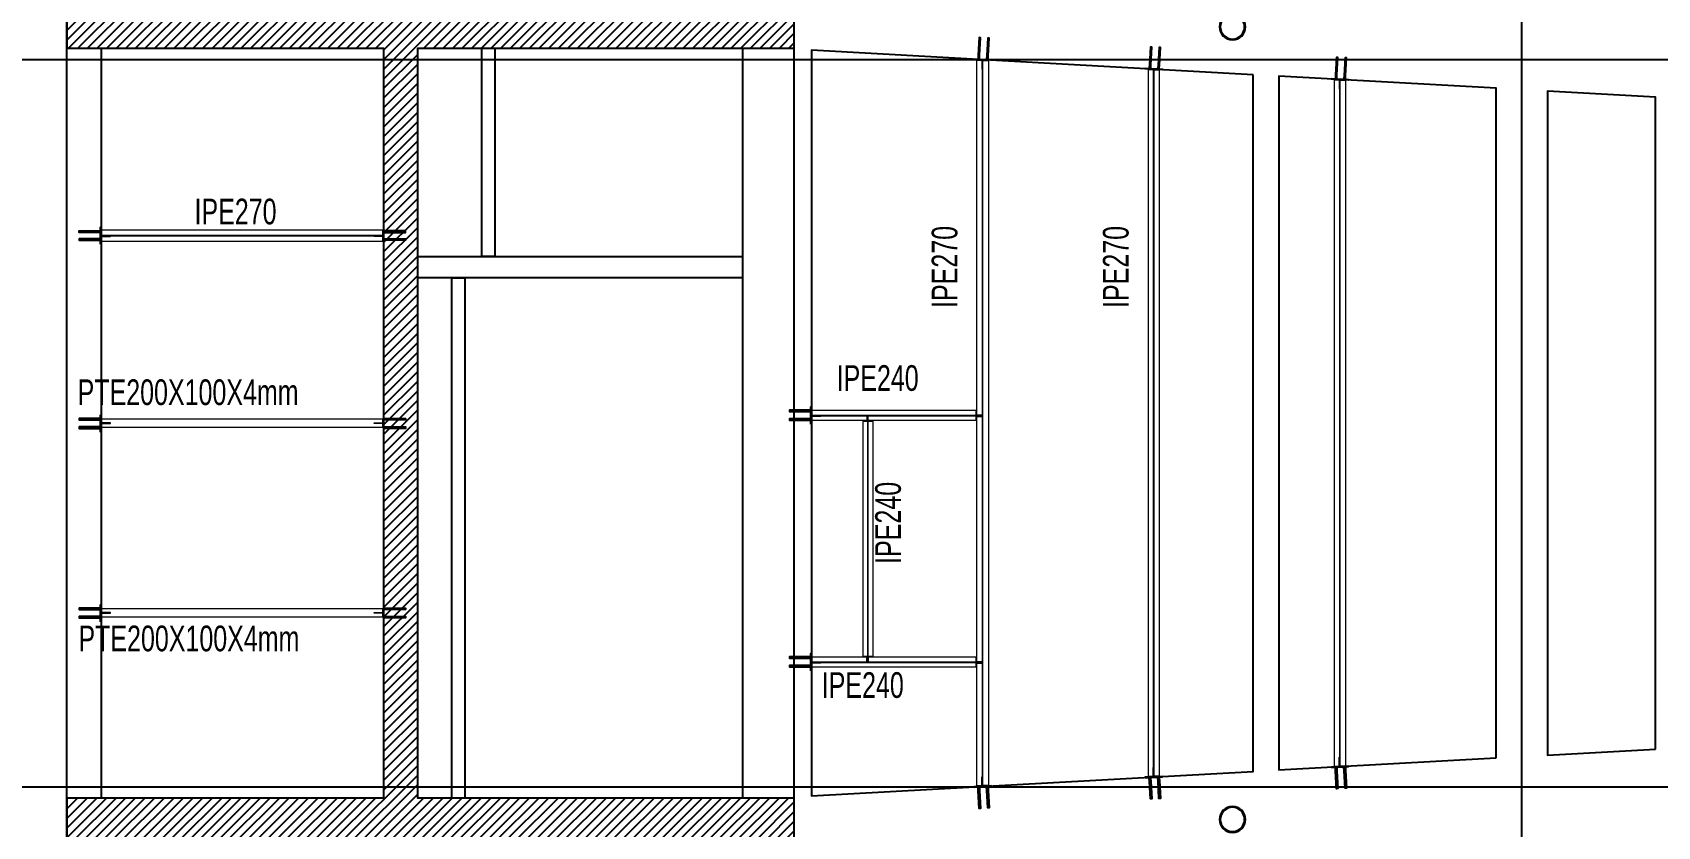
# Model space of a CAD drawing. Header units: millimetres. Extents: x -6598 to 74598, y -11659 to 33736.
# Drawn here: x 8100 to 27085, y 8038 to 17314 of the extents above; entities that cross this region are included whole.
import ezdxf

# ---------------------------------------------------------------- set-up
doc = ezdxf.new("R2010")
doc.units = ezdxf.units.MM
for name, color, linetype, lineweight in [('E_COLUMNAS-2', 1, 'Continuous', 35), ('E_COLUMNAS-4', 1, 'Continuous', 25), ('E_TEXTO', 3, 'Continuous', 9), ('E_VIGAS-1', 30, 'Continuous', 25), ('HCB-VIGAS', 4, 'Continuous', 15), ('HCB_ALMA', 255, 'Continuous', 5), ('HCB_VIGAS', 4, 'Continuous', 15), ('S-COLS-HDLN-1', 52, 'Continuous', 9)]:
    doc.layers.add(name, color=color, linetype=linetype, lineweight=lineweight)
for name, color, linetype in [('HCB-ACH_PANT', 253, 'Continuous'), ('HCB-EJES', 1, 'Continuous'), ('HCB-PLATINAS', 5, 'Continuous'), ('HCB_PANTALLAS', 6, 'Continuous')]:
    doc.layers.add(name, color=color, linetype=linetype)
doc.styles.add('Arial Narrow_1', font='', dxfattribs={"width": 0.85, "height": 0.3})
doc.styles.get('Arial Narrow_1').set_extended_font_data('Arial Narrow')

# ---------------------------------------------------------------- blocks, each defined once
blk = doc.blocks.new('EST_SCM_COLUMNA-METALICA-SECCION-CIRCULAR - EST_SCM_COLUMNA-TUBULAR-CIRCULAR_PTEØ_12__e_10_3mm-V14-_94_00m_N_E-NIVEL-24-TERRAZA DOC')
at = {"layer": 'S-COLS-HDLN-1'}
h = blk.add_hatch(dxfattribs=at)
h.set_pattern_fill('FP_14', color=256, style=0, pattern_type=2)
h.set_pattern_definition([(135, (52.043, -158.043), (-0.15909903, -0.15909903), [])])
h.paths.add_polyline_path([(-0.02, -0.151), (0.022, -0.151), (0.063, -0.139), (0.1, -0.115), (0.131, -0.077), (0.147, -0.04), (0.152, 0), (0.146, 0.043), (0.128, 0.082), (0.1, 0.115), (0.059, 0.14), (0.02, 0.151), (-0.022, 0.151), (-0.063, 0.139), (-0.1, 0.115), (-0.131, 0.077), (-0.147, 0.04), (-0.152, 0), (-0.146, -0.043), (-0.128, -0.082), (-0.1, -0.115), (-0.059, -0.14), (-0.022, -0.151)])
h.paths.add_polyline_path([(0.02, -0.141), (-0.02, -0.141), (-0.063, -0.127), (-0.093, -0.107), (-0.12, -0.077), (-0.136, -0.04), (-0.142, 0), (-0.135, 0.043), (-0.12, 0.077), (-0.093, 0.107), (-0.059, 0.129), (-0.02, 0.141), (0.022, 0.14), (0.063, 0.127), (0.093, 0.107), (0.12, 0.077), (0.136, 0.04), (0.142, 0), (0.136, -0.04), (0.12, -0.077), (0.093, -0.107), (0.059, -0.129), (0.022, -0.14)])
at = {"layer": 'E_COLUMNAS-4'}
for radius, start, end in [(0.152, 360, 180), (0.152, 180, 360), (0.142, 0, 180), (0.142, 180, 0)]:
    blk.add_arc((0, 0), radius, start, end, dxfattribs=at)
blk = doc.blocks.new('EST_SCM_COLUMNA-METALICA-SECCION-CIRCULAR - EST_SCM_COLUMNA-TUBULAR-CIRCULAR_PTEØ_12__e_10_3mm-V15-_94_00m_N_E-NIVEL-24-TERRAZA DOC')
at = {"layer": 'S-COLS-HDLN-1'}
h = blk.add_hatch(dxfattribs=at)
h.set_pattern_fill('FP_15', color=256, style=0, pattern_type=2)
h.set_pattern_definition([(135, (52.043, -148.783), (-0.15909903, -0.15909903), [])])
h.paths.add_polyline_path([(0.02, -0.151), (0.022, -0.151), (0.063, -0.139), (0.1, -0.115), (0.128, -0.082), (0.146, -0.043), (0.152, 0), (0.146, 0.043), (0.128, 0.082), (0.1, 0.115), (0.059, 0.14), (0.02, 0.151), (-0.022, 0.151), (-0.063, 0.139), (-0.1, 0.115), (-0.131, 0.077), (-0.147, 0.04), (-0.152, -0.004), (-0.146, -0.043), (-0.128, -0.082), (-0.1, -0.115), (-0.059, -0.14), (-0.016, -0.151)])
h.paths.add_polyline_path([(0.02, -0.141), (-0.02, -0.141), (-0.063, -0.127), (-0.093, -0.107), (-0.12, -0.077), (-0.136, -0.04), (-0.142, 0), (-0.135, 0.043), (-0.12, 0.077), (-0.093, 0.107), (-0.059, 0.129), (-0.02, 0.141), (0.022, 0.14), (0.063, 0.127), (0.093, 0.107), (0.12, 0.077), (0.136, 0.04), (0.142, -0.004), (0.136, -0.04), (0.12, -0.077), (0.093, -0.107), (0.059, -0.129), (0.022, -0.14)])
at = {"layer": 'E_COLUMNAS-4'}
for radius, start, end in [(0.152, 360, 180), (0.152, 180, 360), (0.142, 0, 180), (0.142, 180, 0)]:
    blk.add_arc((0, 0), radius, start, end, dxfattribs=at)

msp = doc.modelspace()

# ---------------------------------------------------------------- hatches: boundary and pattern name
at = {"layer": 'HCB-ACH_PANT'}
h = msp.add_hatch(dxfattribs=at)
h.set_pattern_fill('ANSI31', color=256, scale=25)
h.set_pattern_definition([(45, (-21179.4, -55448.73), (-56.1266, 56.1266), [])])
h.paths.add_polyline_path([(8500.2, 8370.2), (8500.2, 7870.2), (17000.2, 7870.2), (17000.2, 8370.2), (12600.2, 8370.2), (12600.2, 17130.2), (17000.2, 17130.2), (17000.2, 17630.2), (8500.2, 17630.2), (8500.2, 17130.2), (12200.2, 17130.2), (12200.2, 8370.2)])

# ---------------------------------------------------------------- linework, layer by layer
at = {"layer": 'E_VIGAS-1', "color": 30, "true_color": 0xf26722}
for p, q in [((8901.1, 17130.1), (8901.1, 8370.1)), ((16400.3, 8370.2), (16400.3, 17130.1)), ((12600.2, 14697.7), (16400.3, 14697.8)), ((16400.2, 14447.9), (12600.2, 14447.8))]:
    msp.add_line(p, q, dxfattribs=at)
for points in [[(13500.2, 17127.7), (13500.2, 14697.7), (13350.2, 14697.7), (13350.2, 17127.7)], [(22361.6, 16820.4), (17200.3, 17106.1), (17200.3, 8397.1), (22361.6, 8682.2), (22361.6, 16820.4)], [(25200.1, 8839), (25200.1, 16663.3), (22661.6, 16803.8), (22661.6, 8698.8), (25200.1, 8839)], [(13000.2, 8367.8), (13000.1, 14447.8), (13150.1, 14447.8), (13150.2, 8367.8)]]:
    msp.add_lwpolyline(points, dxfattribs=at)
msp.add_lwpolyline([(27061.6, 8941.8), (27061.6, 16560.4), (25800, 16630.1), (25800, 8872.2)], close=True, dxfattribs=at)
at = {"layer": 'HCB-EJES'}
for p, q in [((8500.1, -5780.2), (8500.1, 31280.5)), ((17000.1, -5780.2), (17000.1, 31280.5)), ((25500.1, -5780.2), (25500.1, 31280.5)), ((-5098.2, 17000), (73098.4, 17000)), ((-5098.2, 8500), (73098.4, 8500))]:
    msp.add_line(p, q, dxfattribs=at)
at = {"layer": 'HCB-PLATINAS', "color": 5}
for points in [[(19151.2, 17005.7), (19154.8, 17004), (19158.5, 17005.3), (19160.5, 17006), (19163.2, 17011.5), (19165.3, 17049), (19176.6, 17253.1), (19160.6, 17254), (19149.3, 17049.8), (19147.2, 17012.4), (19149.2, 17006.6)], [(19251.1, 17000.1), (19254.6, 16998.4), (19258.3, 16999.7), (19260.4, 17000.5), (19263, 17006), (19265.1, 17043.4), (19276.4, 17247.6), (19260.4, 17248.5), (19249.1, 17044.3), (19247.1, 17006.9), (19249.1, 17001.1)], [(21151.6, 16894.9), (21155.2, 16893.2), (21158.9, 16894.5), (21160.9, 16895.3), (21163.6, 16900.8), (21165.7, 16938.2), (21177, 17142.4), (21161, 17143.3), (21149.7, 16939.1), (21147.6, 16901.7), (21149.6, 16895.9)], [(21251.5, 16889.4), (21255, 16887.7), (21258.7, 16889), (21260.8, 16889.7), (21263.4, 16895.3), (21265.5, 16932.7), (21276.8, 17136.9), (21260.8, 17137.8), (21249.5, 16933.6), (21247.5, 16896.1), (21249.5, 16890.4)], [(23326.1, 16774.6), (23329.6, 16772.9), (23333.3, 16774.2), (23335.4, 16774.9), (23338, 16780.4), (23340.1, 16817.9), (23351.4, 17022.1), (23335.4, 17022.9), (23324.1, 16818.8), (23322, 16781.3), (23324.1, 16775.5)], [(23425.9, 16769.1), (23429.4, 16767.4), (23433.1, 16768.7), (23435.2, 16769.4), (23437.9, 16774.9), (23439.9, 16812.3), (23451.2, 17016.5), (23435.3, 17017.4), (23424, 16813.2), (23421.9, 16775.8), (23423.9, 16770)], [(8893.6, 14990.8), (8895.1, 14987.2), (8893.6, 14983.6), (8892.7, 14981.6), (8887.1, 14979.2), (8849.6, 14979.2), (8645.1, 14979.2), (8645.1, 14995.2), (8849.6, 14995.2), (8887.1, 14995.2), (8892.7, 14992.9)], [(8893.6, 14891.8), (8895.1, 14895.4), (8893.6, 14899), (8892.7, 14901.1), (8887.1, 14903.4), (8849.6, 14903.4), (8645.1, 14903.4), (8645.1, 14887.4), (8849.6, 14887.4), (8887.1, 14887.4), (8892.7, 14889.8)], [(12207.7, 14990.8), (12206.2, 14987.2), (12207.7, 14983.6), (12208.5, 14981.6), (12214.2, 14979.2), (12251.7, 14979.2), (12456.2, 14979.2), (12456.2, 14995.2), (12251.7, 14995.2), (12214.2, 14995.2), (12208.5, 14992.9)], [(12207.7, 14891.8), (12206.2, 14895.4), (12207.7, 14899), (12208.5, 14901.1), (12214.2, 14903.4), (12251.7, 14903.4), (12456.2, 14903.4), (12456.2, 14887.4), (12251.7, 14887.4), (12214.2, 14887.4), (12208.5, 14889.8)], [(8893.6, 12793.7), (8895.1, 12797.3), (8893.6, 12801), (8892.7, 12803), (8887.1, 12805.3), (8849.6, 12805.3), (8645.1, 12805.3), (8645.1, 12789.3), (8849.6, 12789.3), (8887.1, 12789.3), (8892.7, 12791.7)], [(12207.5, 12793.7), (12206, 12797.3), (12207.5, 12801), (12208.3, 12803), (12214, 12805.3), (12251.5, 12805.3), (12456, 12805.3), (12456, 12789.3), (12251.5, 12789.3), (12214, 12789.3), (12208.3, 12791.7)], [(17192.8, 12890.6), (17194.3, 12894.2), (17192.8, 12897.9), (17191.9, 12899.9), (17186.3, 12902.2), (17148.8, 12902.2), (16944.3, 12902.2), (16944.3, 12886.2), (17148.8, 12886.2), (17186.3, 12886.2), (17191.9, 12888.6)], [(17192.8, 12790.6), (17194.3, 12794.2), (17192.8, 12797.9), (17191.9, 12799.9), (17186.3, 12802.2), (17148.8, 12802.2), (16944.3, 12802.2), (16944.3, 12786.2), (17148.8, 12786.2), (17186.3, 12786.2), (17191.9, 12788.6)], [(8893.6, 12693.7), (8895.1, 12697.3), (8893.6, 12701), (8892.7, 12703), (8887.1, 12705.3), (8849.6, 12705.3), (8645.1, 12705.3), (8645.1, 12689.3), (8849.6, 12689.3), (8887.1, 12689.3), (8892.7, 12691.7)], [(12207.5, 12693.7), (12206, 12697.3), (12207.5, 12701), (12208.3, 12703), (12214, 12705.3), (12251.5, 12705.3), (12456, 12705.3), (12456, 12689.3), (12251.5, 12689.3), (12214, 12689.3), (12208.3, 12691.7)], [(8893.6, 10578.7), (8895.1, 10582.3), (8893.6, 10586), (8892.7, 10588), (8887.1, 10590.3), (8849.6, 10590.3), (8645.1, 10590.3), (8645.1, 10574.3), (8849.6, 10574.3), (8887.1, 10574.3), (8892.7, 10576.7)], [(8893.6, 10478.7), (8895.1, 10482.3), (8893.6, 10486), (8892.7, 10488), (8887.1, 10490.3), (8849.6, 10490.3), (8645.1, 10490.3), (8645.1, 10474.3), (8849.6, 10474.3), (8887.1, 10474.3), (8892.7, 10476.7)], [(12207.5, 10578.7), (12206, 10582.3), (12207.5, 10586), (12208.3, 10588), (12214, 10590.3), (12251.5, 10590.3), (12456, 10590.3), (12456, 10574.3), (12251.5, 10574.3), (12214, 10574.3), (12208.3, 10576.7)], [(12207.5, 10478.7), (12206, 10482.3), (12207.5, 10486), (12208.3, 10488), (12214, 10490.3), (12251.5, 10490.3), (12456, 10490.3), (12456, 10474.3), (12251.5, 10474.3), (12214, 10474.3), (12208.3, 10476.7)], [(17192.8, 10008.4), (17194.3, 10012), (17192.8, 10015.7), (17191.9, 10017.7), (17186.3, 10020), (17148.8, 10020), (16944.3, 10020), (16944.3, 10004), (17148.8, 10004), (17186.3, 10004), (17191.9, 10006.4)], [(17192.8, 9908.4), (17194.3, 9912), (17192.8, 9915.7), (17191.9, 9917.7), (17186.3, 9920), (17148.8, 9920), (16944.3, 9920), (16944.3, 9904), (17148.8, 9904), (17186.3, 9904), (17191.9, 9906.4)], [(23425.9, 8733.5), (23429.4, 8735.2), (23433.1, 8733.9), (23435.2, 8733.2), (23437.9, 8727.7), (23440, 8690.2), (23451.3, 8486.1), (23435.4, 8485.2), (23424, 8689.3), (23421.9, 8726.8), (23423.9, 8732.6)], [(21151.3, 8607.8), (21154.9, 8609.5), (21158.6, 8608.2), (21160.6, 8607.5), (21163.3, 8602), (21165.4, 8564.5), (21176.7, 8360.3), (21160.8, 8359.4), (21149.4, 8563.6), (21147.3, 8601.1), (21149.3, 8606.8)], [(21251.2, 8613.4), (21254.7, 8615.1), (21258.4, 8613.8), (21260.5, 8613), (21263.1, 8607.5), (21265.2, 8570.1), (21276.6, 8365.9), (21260.6, 8365), (21249.2, 8569.2), (21247.2, 8606.6), (21249.2, 8612.4)], [(23326.1, 8728), (23329.6, 8729.7), (23333.3, 8728.4), (23335.4, 8727.6), (23338, 8722.1), (23340.1, 8684.7), (23351.5, 8480.5), (23335.5, 8479.6), (23324.1, 8683.8), (23322.1, 8721.2), (23324.1, 8727)], [(19151.2, 8497.4), (19154.8, 8499.1), (19158.5, 8497.8), (19160.6, 8497), (19163.2, 8491.5), (19165.3, 8454.1), (19176.7, 8249.9), (19160.7, 8249), (19149.3, 8453.2), (19147.2, 8490.6), (19149.3, 8496.4)], [(19251.1, 8502.9), (19254.6, 8504.6), (19258.3, 8503.3), (19260.4, 8502.6), (19263.1, 8497.1), (19265.1, 8459.6), (19276.5, 8255.5), (19260.5, 8254.6), (19249.2, 8458.7), (19247.1, 8496.2), (19249.1, 8502)]]:
    msp.add_lwpolyline(points, close=True, dxfattribs=at)
at = {"layer": 'HCB-PLATINAS', "color": 4}
for points in [[(19100.7, 17007), (19300.4, 16995.9), (19300.1, 16989.9), (19100.4, 17001)], [(21101.1, 16896.2), (21300.8, 16885.2), (21300.5, 16879.2), (21100.8, 16890.2)], [(23275.6, 16775.9), (23475.3, 16764.8), (23474.9, 16758.8), (23275.2, 16769.9)], [(8895.1, 14841.3), (8895.1, 15041.3), (8901.1, 15041.3), (8901.1, 14841.3)], [(12206.2, 14841.3), (12206.2, 15041.3), (12200.2, 15041.3), (12200.2, 14841.3)], [(17194.3, 12740.1), (17194.3, 12940.1), (17200.3, 12940.1), (17200.3, 12740.1)], [(8895.1, 12643.2), (8895.1, 12843.2), (8901.1, 12843.2), (8901.1, 12643.2)], [(12206, 12643.2), (12206, 12843.2), (12200, 12843.2), (12200, 12643.2)], [(8895.1, 10428.2), (8895.1, 10628.2), (8901.1, 10628.2), (8901.1, 10428.2)], [(12206, 10428.2), (12206, 10628.2), (12200, 10628.2), (12200, 10428.2)], [(17194.3, 9857.9), (17194.3, 10057.9), (17200.3, 10057.9), (17200.3, 9857.9)], [(23275.6, 8726.7), (23475.3, 8737.8), (23474.9, 8743.8), (23275.2, 8732.6)], [(21100.8, 8606.5), (21300.5, 8617.6), (21300.2, 8623.6), (21100.5, 8612.5)], [(19100.8, 8496.1), (19300.5, 8507.2), (19300.1, 8513.2), (19100.4, 8502)]]:
    msp.add_lwpolyline(points, close=True, dxfattribs=at)
at = {"layer": 'HCB-VIGAS'}
for points in [[(19132.6, 16989.2), (19267.6, 16981.7), (19267.6, 8521.4), (19132.7, 8513.9)], [(19191, 16996), (19191, 16885.4), (19197, 16885.4), (19197, 16995.6)], [(21132.8, 8624.4), (21267.8, 8631.8), (21267.7, 16871), (21132.7, 16878.5)], [(21191, 16885.3), (21191, 16774.7), (21197, 16774.7), (21197, 16884.9)], [(23307.5, 8744.5), (23442.5, 8752), (23442.1, 16750.6), (23306.8, 16758.1)], [(23365.8, 16764.9), (23365.8, 16654.3), (23371.8, 16654.3), (23371.8, 16764.5)], [(12190.2, 14873.8), (8910.1, 14873.8), (8910.1, 15008.8), (12190.2, 15008.8)], [(8901.1, 14938.1), (8901.1, 14932.1), (8911.1, 14932.1), (9011.1, 14932.1), (9011.1, 14938.1), (8911.1, 14938.1)], [(12200.2, 14938.1), (12200.2, 14932.1), (12190.2, 14932.1), (12090.2, 14932.1), (12090.2, 14938.1), (12190.2, 14938.1)], [(17200.3, 12837), (17200.3, 12831), (17310.3, 12831), (17310.3, 12837)], [(19122.7, 12780.2), (17210.3, 12780.2), (17210.3, 12900.2), (19122.7, 12900.2)], [(17800.2, 10028.5), (17920.2, 10028.5), (17920.2, 12770.1), (17800.2, 12770.1)], [(17857.1, 12837.1), (17847.1, 12837.1), (17847.1, 12780.2), (17857.1, 12780.2)], [(17857.1, 12770.2), (17863.3, 12770.2), (17863.3, 12826.5), (17857.1, 12826.5)], [(19122.7, 12843.3), (19122.7, 12837.1), (19186.8, 12837.1), (19186.8, 12843.3)], [(19196.8, 12827.1), (19196.8, 12837.1), (19132.7, 12837.1), (19132.7, 12827.1)], [(17200.3, 9955.4), (17200.3, 9949.4), (17310.3, 9949.4), (17310.3, 9955.4)], [(17210.3, 10018.5), (19122.6, 10018.5), (19122.6, 9898.5), (17210.3, 9898.5)], [(17857.1, 9961.6), (17847.1, 9961.6), (17847.1, 10018.5), (17857.1, 10018.5)], [(17857.1, 10028.5), (17863.3, 10028.5), (17863.3, 9971.1), (17857.1, 9971.1)], [(19122.6, 9961.6), (19122.6, 9955.4), (19186.8, 9955.4), (19186.8, 9961.6)], [(19196.8, 9945.4), (19196.8, 9955.4), (19132.6, 9955.4), (19132.6, 9945.4)], [(23366, 8737.7), (23365.9, 8848.2), (23371.9, 8848.2), (23371.9, 8738)], [(19191.1, 8507.1), (19191.1, 8617.6), (19197.1, 8617.6), (19197.1, 8507.4)], [(21191.2, 8617.5), (21191.2, 8728.1), (21197.2, 8728.1), (21197.2, 8617.9)]]:
    msp.add_lwpolyline(points, close=True, dxfattribs=at)
for points in [[(23307.6, 8734.4), (23307.6, 8734.5)], [(21132.8, 8614.3), (21132.8, 8614.3)], [(19132.8, 8513.9), (19267.8, 8521.3)], [(19132.8, 8503.9), (19132.8, 8504.2)], [(19132.8, 8503.8), (19132.8, 8503.9)]]:
    msp.add_lwpolyline(points, dxfattribs=at)
at = {"layer": 'HCB_ALMA'}
for p, q in [((19196.8, 8525.5), (19196.8, 16993.8)), ((19203.4, 8525.5), (19203.4, 16993.8)), ((21197, 8628), (21197, 16874.9)), ((21203.6, 8628.3), (21203.6, 16874.6)), ((23371.7, 8748.2), (23371.7, 16754.4)), ((23378.3, 8748.2), (23378.3, 16754.4)), ((8910.1, 14944.7), (12187.5, 14944.7)), ((8910.1, 14938.1), (12187.5, 14938.1)), ((17210.3, 12843.3), (19120, 12843.3)), ((17210.3, 12837.1), (19120, 12837.1)), ((17857.1, 10028.2), (17857.1, 12770.4)), ((17863.3, 10028.2), (17863.3, 12770.4)), ((17210.3, 9961.6), (19120, 9961.6)), ((17210.3, 9955.4), (19120, 9955.4))]:
    msp.add_line(p, q, dxfattribs=at)
at = {"layer": 'HCB_PANTALLAS'}
msp.add_lwpolyline([(8500.2, 8370.2), (8500.2, 7870.2), (17000.2, 7870.2), (17000.2, 8370.2), (12600.2, 8370.2), (12600.2, 17130.2), (17000.2, 17130.2), (17000.2, 17630.2), (8500.2, 17630.2), (8500.2, 17130.2), (12200.2, 17130.2), (12200.2, 8370.2)], close=True, dxfattribs=at)
at = {"layer": 'HCB_VIGAS'}
for points in [[(8901.1, 12752.3), (8901.1, 12746.3), (8911.1, 12746.3), (9011.1, 12746.3), (9011.1, 12752.3), (8911.1, 12752.3)], [(12190.2, 12699.3), (8910.3, 12699.3), (8910.3, 12799.3), (12190.2, 12799.3)], [(12200, 12752.3), (12200, 12746.3), (12190, 12746.3), (12090, 12746.3), (12090, 12752.3), (12190, 12752.3)], [(8901.1, 10537.3), (8901.1, 10531.3), (8911.1, 10531.3), (9011.1, 10531.3), (9011.1, 10537.3), (8911.1, 10537.3)], [(12190.2, 10484.3), (8910.3, 10484.3), (8910.3, 10584.3), (12190.2, 10584.3)], [(12200, 10537.3), (12200, 10531.3), (12190, 10531.3), (12090, 10531.3), (12090, 10537.3), (12190, 10537.3)]]:
    msp.add_lwpolyline(points, close=True, dxfattribs=at)

# ---------------------------------------------------------------- block references
at = {"layer": 'E_COLUMNAS-2', "xscale": 999.9999999999992, "yscale": 999.9999999999992, "zscale": 999.9999999999992}
for name, p in [('EST_SCM_COLUMNA-METALICA-SECCION-CIRCULAR - EST_SCM_COLUMNA-TUBULAR-CIRCULAR_PTEØ_12__e_10_3mm-V14-_94_00m_N_E-NIVEL-24-TERRAZA DOC', (22119, 17380.1)), ('EST_SCM_COLUMNA-METALICA-SECCION-CIRCULAR - EST_SCM_COLUMNA-TUBULAR-CIRCULAR_PTEØ_12__e_10_3mm-V15-_94_00m_N_E-NIVEL-24-TERRAZA DOC', (22119, 8120.1))]:
    msp.add_blockref(name, p, dxfattribs=at)

# ---------------------------------------------------------------- texts
at = {"layer": 'E_TEXTO', "char_height": 300, "attachment_point": 1, "style": 'Arial Narrow_1'}
for s, insert, width in [('IPE270', (9992.9, 15372.4), 1206.139), ('IPE240', (17494.9, 13427.4), 1206.139), ('PTE200X100X4mm', (8636.9, 10384.7), 3229.999)]:
    msp.add_mtext(s, dxfattribs=dict(at, insert=insert, width=width))
for s, insert, width, rotation in [('IPE270', (18605.4, 14096.1), 1206.139, 90), ('IPE270', (20605.4, 14095.9), 1206.139, 90), ('PTE200X100X4mm', (8627.2, 13261.3), 3229.999, 0.0001), ('IPE240', (17944.9, 11106.3), 1206.139, 90), ('IPE240', (17321.1, 9840.5), 1206.139, 0.0001)]:
    msp.add_mtext(s, dxfattribs=dict(at, insert=insert, width=width, rotation=rotation))

doc.saveas('drawing.dxf')
